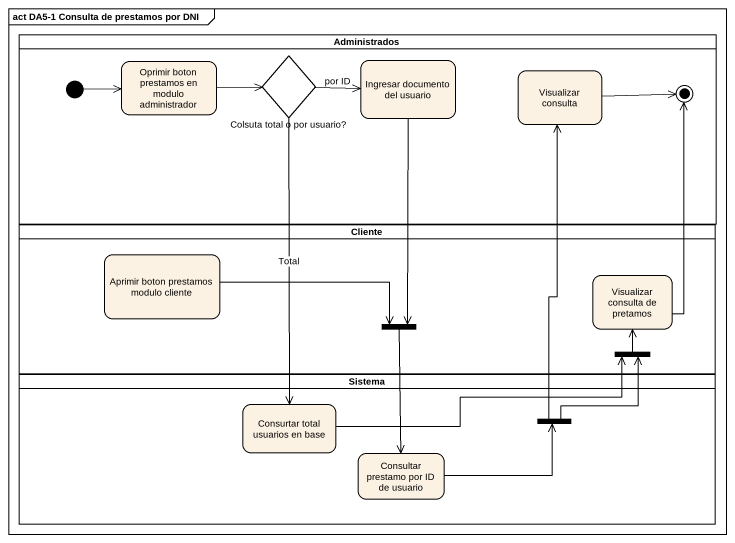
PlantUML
@startuml
mainframe act DA5-1 Consulta de prestamos por DNI
hide empty description
state Administrados <<partition>> {
  state "Oprimir boton prestamos en modulo administrador" as Oprimir_boton_prestamos_en
  state "Colsuta total o por usuario?" as Colsuta_total_o_por_usuario <<choice>>
  state "Ingresar documento del usuario" as Ingresar_documento_del
  state "Visualizar consulta" as Visualizar_consulta
  state final1 <<end>>
  [*] -right-> Oprimir_boton_prestamos_en
}
state Cliente <<partition>> {
  state "Aprimir boton prestamos modulo cliente" as Aprimir_boton_prestamos
  state "Visualizar consulta de pretamos" as Visualizar_consulta_de
  state fork1 <<join>>
  state fork2 <<join>>
}
state Sistema <<partition>> {
  state "Consurtar total usuarios en base" as Consurtar_total_usuarios_en
  state fork3 <<fork>>
  state "Consultar prestamo por ID de usuario" as Consultar_prestamo_por_ID
}
Oprimir_boton_prestamos_en -right-> Colsuta_total_o_por_usuario
Colsuta_total_o_por_usuario -right-> Ingresar_documento_del : por ID
Colsuta_total_o_por_usuario --> Consurtar_total_usuarios_en : Total
Ingresar_documento_del --> fork1
Visualizar_consulta -right-> final1
Aprimir_boton_prestamos -right-> fork1
Visualizar_consulta_de -up-> final1
fork1 --> Consultar_prestamo_por_ID
fork2 -up-> Visualizar_consulta_de
Consurtar_total_usuarios_en -right-> fork2
fork3 -up-> Visualizar_consulta
fork3 -up-> fork2
Consultar_prestamo_por_ID -right-> fork3
@enduml
